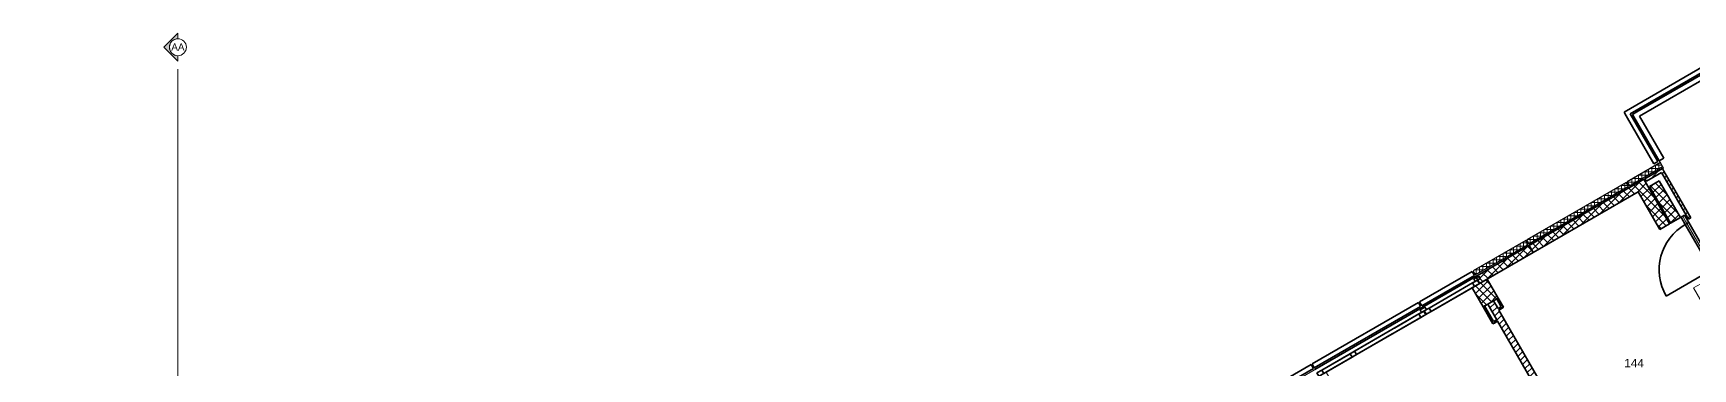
# Model space of a CAD drawing. Header units: centimetres. Extents: x -63 to 12757, y -227 to 7527.
# Drawn here: x 4524 to 7471, y 4853 to 5448 of the extents above; entities that cross this region are included whole.
import ezdxf

# ---------------------------------------------------------------- set-up
doc = ezdxf.new("R2010")
doc.units = ezdxf.units.CM
for name, color, linetype, lineweight in [('A----___H_HATCH', 252, 'Continuous', 9), ('A----___J_MARKEN', 252, 'Continuous', 15), ('A----___M_0', 7, 'Continuous', 9), ('A_E--___E_WAENDE', 7, 'Continuous', 35), ('A_E0-___E_DECKEN', 7, 'Continuous', 9), ('A_E2-___E_STUETZEN', 7, 'Continuous', 35), ('A_M1-___E_TRENNWAENDE', 7, 'Continuous', 25), ('A_Z20___E_RAUM', 255, 'Continuous', 9), ('A_Z21___T_RAUMTEXT', 7, 'Continuous', 15)]:
    doc.layers.add(name, color=color, linetype=linetype, lineweight=lineweight)
doc.styles.add('Arial_3', font='arial.ttf', dxfattribs={"height": 15})
doc.styles.add('Arial_4', font='arial.ttf', dxfattribs={"height": 12.5})
pattern_1 = [(45, (0, 0), (-7.071068, 7.071068), []), (135, (0, 0), (-7.071068, -7.071068), [])]
pattern_2 = [(45, (0, 0), (-5.656854, 5.656854), [])]

# ---------------------------------------------------------------- blocks, each defined once
blk = doc.blocks.new('_Beton Eckig Typ - 39 x 31-V11-033O')
at = {"layer": 'A_E2-___E_STUETZEN'}
h = blk.add_hatch(dxfattribs=at)
h.set_pattern_fill('FP_14', color=256, style=0, pattern_type=2)
h.set_pattern_definition([(15, (-8641.015, -766.271), (-2.58819, 9.659258), []), (105, (-8641.015, -766.271), (-9.659258, -2.58819), [])])
h.paths.add_polyline_path([(-12.5, -17.5), (18.5, -17.5), (18.5, 21.5), (-12.5, 21.5), (-12.5, -3.7)], flags=0)
for p, q in [((18.5, 21.5), (-12.5, 21.5)), ((-12.5, 21.5), (-12.5, -17.5)), ((18.5, -17.5), (18.5, 21.5)), ((-12.5, -17.5), (18.5, -17.5))]:
    blk.add_line(p, q, dxfattribs=at)
blk = doc.blocks.new('System Elemente - Verglasung-1333656-033O')
at = {"layer": 'A_E--___E_WAENDE'}
for p, q in [((0.3, 1.5), (-0.2, 1.5)), ((-0.2, 1.5), (-0.2, -1.5)), ((0.3, -1.5), (0.3, 1.5)), ((-0.2, -1.5), (0.3, -1.5))]:
    blk.add_line(p, q, dxfattribs=at)
blk = doc.blocks.new('_Flügel 1-flg - Unterlicht - Rahmen 10cm-1334902-033O')
at = {"layer": 'A_E--___E_WAENDE'}
for p, q in [((-44.5, 3.5), (-54.5, 3.5)), ((-54.5, 3.5), (-54.5, -3.5)), ((-44.5, -3.5), (-44.5, 3.5)), ((-44.5, 3.5), (44.5, 3.5)), ((-44.5, 3.5), (44.5, 3.5)), ((-44.5, 3.5), (-44.5, -3.5)), ((-44.5, 3.5), (-44.5, -3.5)), ((54.5, 3.5), (44.5, 3.5)), ((44.5, 3.5), (44.5, -3.5)), ((44.5, 3.5), (44.5, -3.5)), ((44.5, 3.5), (44.5, -3.5)), ((54.5, -3.5), (54.5, 3.5)), ((-54.5, -3.5), (-44.5, -3.5)), ((44.5, -3.5), (-44.5, -3.5)), ((44.5, -3.5), (-44.5, -3.5)), ((44.5, -3.5), (54.5, -3.5))]:
    blk.add_line(p, q, dxfattribs=at)
blk = doc.blocks.new('_Flügel 2-flg - Unterlicht - Rahmen 10cm-1334915-033O')
at = {"layer": 'A_E--___E_WAENDE'}
for p, q in [((-99.5, 3.5), (-109.5, 3.5)), ((-109.5, 3.5), (-109.5, -3.5)), ((-99.5, -3.5), (-99.5, 3.5)), ((-99.5, 3.5), (-99.5, -3.5)), ((-99.5, -3.5), (-99.5, 3.5)), ((-99.5, 3.5), (32.5, 3.5)), ((-99.5, 3.5), (-49.5, 3.5)), ((-40.5, 3.5), (99.5, 3.5)), ((41.5, 3.5), (32.5, 3.5)), ((32.5, 3.5), (32.5, -3.5)), ((32.5, 3.5), (32.5, -3.5)), ((41.5, -3.5), (41.5, 3.5)), ((41.5, 3.5), (41.5, -3.5)), ((41.5, 3.5), (99.5, 3.5)), ((109.5, 3.5), (99.5, 3.5)), ((99.5, 3.5), (99.5, -3.5)), ((99.5, 3.5), (99.5, -3.5)), ((99.5, 3.5), (99.5, -3.5)), ((109.5, -3.5), (109.5, 3.5)), ((-109.5, -3.5), (-99.5, -3.5)), ((32.5, -3.5), (-99.5, -3.5)), ((-49.5, -3.5), (-99.5, -3.5)), ((99.5, -3.5), (-40.5, -3.5)), ((32.5, -3.5), (41.5, -3.5)), ((99.5, -3.5), (41.5, -3.5)), ((99.5, -3.5), (109.5, -3.5))]:
    blk.add_line(p, q, dxfattribs=at)
blk = doc.blocks.new('Rechteckiger Pfosten - Deckpfosten 5 x 10-1384669-033O')
at = {"layer": 'A_E--___E_WAENDE'}
for p, q in [((-5, -8.5), (-5, -3.5)), ((-5, -3.5), (5, -3.5)), ((5, -8.5), (-5, -8.5)), ((5, -3.5), (5, -8.5))]:
    blk.add_line(p, q, dxfattribs=at)
blk = doc.blocks.new('_Tür 1-flg - Rahmen - Unterlicht - _Tür 1-flg - Rahmen 15_30_55 - U 83cm-1412930-033O')
at = {"layer": 'A_E--___E_WAENDE'}
for p, q in [((-46.5, 3.5), (-46.5, 96.5)), ((-46.5, 3.5), (-61.5, 3.5)), ((-61.5, 3.5), (-61.5, -3.5)), ((-46.5, -3.5), (-46.5, 3.5)), ((-46.5, -3.5), (-46.5, 3.5)), ((-46.5, 3.5), (-46.5, -3.5)), ((-46.5, 3.5), (46.5, 3.5)), ((-46.5, 3.5), (46.5, 3.5)), ((61.5, 3.5), (46.5, 3.5)), ((46.5, 3.5), (46.5, -3.5)), ((46.5, -3.5), (46.5, 3.5)), ((46.5, -3.5), (46.5, 3.5)), ((61.5, -3.5), (61.5, 3.5)), ((-61.5, -3.5), (-46.5, -3.5)), ((46.5, -3.5), (-46.5, -3.5)), ((46.5, -3.5), (-46.5, -3.5)), ((46.5, -3.5), (61.5, -3.5))]:
    blk.add_line(p, q, dxfattribs=at)
blk.add_arc((-46.5, 3.5), 93, 0, 90, dxfattribs=at)
blk = doc.blocks.new('Schnitt - Name-2324-033O')
at = {"layer": 'A----___J_MARKEN'}
h = blk.add_hatch(color=256, dxfattribs=at)
edge = h.paths.add_edge_path(flags=0)
edge.add_line((-1.27, 0), (-0.772, 0.498))
edge.add_line((-0.772, 0.498), (-0.275, 0))
edge.add_line((-0.275, 0), (-0.473, 0))
edge.add_arc((-0.773, 0), 0.3, 0, 180)
edge.add_line((-1.073, 0), (-1.27, 0))
for p, q in [((-0.772, 0.498), (-1.27, 0)), ((-1.073, 0), (-1.27, 0)), ((-1.27, 0), (-1.073, 0)), ((-0.275, 0), (-0.772, 0.498)), ((-0.473, 0), (-0.275, 0)), ((-0.473, 0), (-0.275, 0))]:
    blk.add_line(p, q, dxfattribs=at)
for start, end in [(360, 180), (0, 180), (180, 360)]:
    blk.add_arc((-0.773, 0), 0.3, start, end, dxfattribs=at)

msp = doc.modelspace()

# ---------------------------------------------------------------- hatches: boundary and pattern name
at = {"layer": 'A----___H_HATCH'}
h = msp.add_hatch(dxfattribs=at)
h.set_pattern_fill('FP_1', color=256, style=0, pattern_type=2)
h.set_pattern_definition([(90, (0, 0), (-6, 4e-16), []), (180, (0, 0), (-7e-16, -6), [])])
h.paths.add_polyline_path([(4528.4, 3543.7), (4701.1, 3643.4), (4697.1, 3650.4), (4524.4, 3550.6)], flags=0)
h.paths.add_polyline_path([(4702.9, 3644.4), (4797.3, 3698.9), (4793.3, 3705.9), (4698.9, 3651.4)], flags=0)
h.paths.add_polyline_path([(7084.4, 5019.4), (7178, 5073.4), (7174, 5080.4), (7080.4, 5026.4)], flags=0)
h.paths.add_polyline_path([(7179.7, 5074.4), (7356.4, 5176.4), (7352.4, 5183.4), (7175.7, 5081.4)], flags=0)
h.paths.add_polyline_path([(7358.1, 5177.4), (7417, 5211.4), (7413, 5218.4), (7354.1, 5184.4)], flags=0)
h = msp.add_hatch(dxfattribs=at)
h.set_pattern_fill('FP_2', color=256, style=0, pattern_type=2)
h.set_pattern_definition(pattern_1)
h.paths.add_polyline_path([(7412, 5100), (7429.4, 5110), (7383.8, 5188.9), (7366.5, 5178.9), (7373.5, 5166.7)], flags=0)
h = msp.add_hatch(dxfattribs=at)
h.set_pattern_fill('FP_18', color=256, style=0, pattern_type=2)
h.set_pattern_definition(pattern_2)
h.paths.add_polyline_path([(7388.1, 5185.5), (7419.2, 5203.5), (7416.7, 5207.9), (7385.6, 5189.9)], flags=0)
h = msp.add_hatch(dxfattribs=at)
h.set_pattern_fill('FP_2', color=256, style=0, pattern_type=2)
h.set_pattern_definition(pattern_1)
h.paths.add_polyline_path([(7431.1, 5111), (7448.4, 5121), (7410.9, 5186), (7393.6, 5176)], flags=0)
h = msp.add_hatch(dxfattribs=at)
h.set_pattern_fill('FP_18', color=256, style=0, pattern_type=2)
h.set_pattern_definition(pattern_2)
h.paths.add_polyline_path([(7462.9, 5117.9), (7467.2, 5120.4), (7419.2, 5203.5), (7414.9, 5201)], flags=0)
h = msp.add_hatch(dxfattribs=at)
h.set_pattern_fill('FP_2', color=256, style=0, pattern_type=2)
h.set_pattern_definition(pattern_1)
h.paths.add_polyline_path([(7187.3, 5059.2), (7373.5, 5166.7), (7366.5, 5178.9), (7180.3, 5071.4)], flags=0)
h = msp.add_hatch(dxfattribs=at)
h.set_pattern_fill('FP_2', color=256, style=0, pattern_type=2)
h.set_pattern_definition(pattern_1)
h.paths.add_polyline_path([(7092.1, 5004.2), (7187.3, 5059.2), (7180.3, 5071.4), (7085.1, 5016.4), (7087.6, 5012)], flags=0)
h = msp.add_hatch(dxfattribs=at)
h.set_pattern_fill('FP_18', color=256, style=0, pattern_type=2)
h.set_pattern_definition(pattern_2)
h.paths.add_polyline_path([(7115.6, 4932.4), (7118.2, 4933.9), (7100.7, 4964.2), (7098.1, 4962.7)], flags=0)
h = msp.add_hatch(dxfattribs=at)
h.set_pattern_fill('FP_18', color=256, style=0, pattern_type=2)
h.set_pattern_definition(pattern_2)
h.paths.add_polyline_path([(7339.4, 4563.8), (7349.8, 4569.8), (7116.7, 4973.5), (7106.4, 4967.5), (7333.8, 4573.5)], flags=0)
h = msp.add_hatch(dxfattribs=at)
h.set_pattern_fill('FP_18', color=256, style=0, pattern_type=2)
h.set_pattern_definition(pattern_2)
h.paths.add_polyline_path([(7131.9, 4960.3), (7134.5, 4961.8), (7125, 4978.2), (7122.4, 4976.7), (7130.4, 4962.9)], flags=0)
h = msp.add_hatch(dxfattribs=at)
h.set_pattern_fill('FP_18', color=256, style=0, pattern_type=2)
h.set_pattern_definition(pattern_2)
h.paths.add_polyline_path([(7118.2, 4933.9), (7123.9, 4937.1), (7122.4, 4939.7), (7116.7, 4936.5)], flags=0)

# ---------------------------------------------------------------- linework, layer by layer
at = {"layer": 'A----___J_MARKEN'}
msp.add_line((4781.3, 307.9), (4781.3, 5384.5), dxfattribs=at)
at = {"layer": 'A----___M_0'}
msp.add_line((7373.5, 5166.7), (5962.3, 4352), dxfattribs=at)
at = {"layer": 'A_E--___E_WAENDE'}
for p, q in [((7348.4, 5308.2), (7563.2, 5432.1)), ((7567.2, 5425.2), (7359.4, 5305.2)), ((7371.3, 5308.6), (7568.7, 5422.6)), ((7573.2, 5414.8), (7375.8, 5300.8)), ((7352.4, 5301.2), (7348.4, 5308.2)), ((7359.4, 5305.2), (7408.4, 5220.4)), ((7371.3, 5308.6), (7363.5, 5304.1)), ((7411, 5221.9), (7363.5, 5304.1)), ((7401.4, 5216.4), (7352.4, 5301.2)), ((7375.8, 5300.8), (7418.8, 5226.4)), ((7408.4, 5220.4), (7401.4, 5216.4)), ((7411, 5221.9), (7418.8, 5226.4)), ((7383.8, 5188.9), (7366.5, 5178.9)), ((7429.4, 5110), (7383.8, 5188.9)), ((7416.7, 5207.9), (7385.6, 5189.9)), ((7385.6, 5189.9), (7388.1, 5185.5)), ((7388.1, 5185.5), (7414.9, 5201)), ((7410.9, 5186), (7393.6, 5176)), ((7448.4, 5121), (7410.9, 5186)), ((7414.9, 5201), (7462.9, 5117.9)), ((7419.2, 5203.5), (7416.7, 5207.9)), ((7467.2, 5120.4), (7419.2, 5203.5)), ((7366.5, 5178.9), (7180.3, 5071.4)), ((7187.3, 5059.2), (7373.5, 5166.7)), ((7373.5, 5166.7), (7412, 5100)), ((7393.6, 5176), (7431.1, 5111)), ((7412, 5100), (7429.4, 5110)), ((7431.1, 5111), (7448.4, 5121)), ((7462.9, 5117.9), (7467.2, 5120.4)), ((7180.3, 5071.4), (7085.1, 5016.4)), ((7180.3, 5071.4), (7187.3, 5059.2)), ((7187.3, 5059.2), (7180.3, 5071.4)), ((7092.1, 5004.2), (7187.3, 5059.2)), ((6985.2, 4971.4), (7078.7, 5025.4)), ((7082.7, 5018.4), (6989.2, 4964.4)), ((6989.8, 4961.4), (7085.1, 5016.4)), ((7082.7, 5018.4), (7078.7, 5025.4)), ((7085.1, 5016.4), (7086.1, 5014.6)), ((7085.1, 5016.4), (7092.1, 5004.2)), ((7088.6, 5010.3), (7092.1, 5004.2)), ((7092.1, 5004.2), (6996.8, 4949.2)), ((6794.6, 4861.4), (6983.4, 4970.4)), ((6987.4, 4963.4), (6798.6, 4854.4)), ((6799.3, 4851.4), (6989.8, 4961.4)), ((6987.4, 4963.4), (6983.4, 4970.4)), ((6985.2, 4971.4), (6989.2, 4964.4)), ((6989.8, 4961.4), (6990.8, 4959.6)), ((6989.8, 4961.4), (6990.8, 4959.6)), ((6993.3, 4955.3), (6996.8, 4949.2)), ((6993.3, 4955.3), (6996.8, 4949.2)), ((7100.7, 4964.2), (7098.1, 4962.7)), ((7098.1, 4962.7), (7115.6, 4932.4)), ((7116.7, 4936.5), (7100.7, 4964.2)), ((7116.7, 4973.5), (7106.4, 4967.5)), ((7106.4, 4967.5), (7122.4, 4939.7)), ((7124.8, 4959.6), (7116.7, 4973.5)), ((7125, 4978.2), (7122.4, 4976.7)), ((7122.4, 4976.7), (7130.4, 4962.9)), ((7130.4, 4962.9), (7124.8, 4959.6)), ((7134.5, 4961.8), (7125, 4978.2)), ((7126.3, 4957), (7131.9, 4960.3)), ((7349.8, 4569.8), (7126.3, 4957)), ((7131.9, 4960.3), (7134.5, 4961.8)), ((6996.8, 4949.2), (6806.3, 4839.2)), ((7115.6, 4932.4), (7118.2, 4933.9)), ((7122.4, 4939.7), (7116.7, 4936.5)), ((7118.2, 4933.9), (7123.9, 4937.1)), ((7123.9, 4937.1), (7339.4, 4563.8)), ((6794.6, 4861.4), (6798.6, 4854.4)), ((6604.1, 4751.4), (6792.9, 4860.4)), ((6796.9, 4853.4), (6608.1, 4744.4)), ((6796.9, 4853.4), (6792.9, 4860.4))]:
    msp.add_line(p, q, dxfattribs=at)
at = {"layer": 'A_E0-___E_DECKEN'}
for p, q in [((7572.2, 5424.6), (7363.5, 5304.1)), ((7363.5, 5304.1), (7418.5, 5208.9)), ((7418.5, 5208.9), (4528.1, 3540.1))]:
    msp.add_line(p, q, dxfattribs=at)
at = {"layer": 'A_M1-___E_TRENNWAENDE'}
for p, q in [((7413, 5218.4), (7354.1, 5184.4)), ((7417, 5211.4), (7413, 5218.4)), ((7358.1, 5177.4), (7417, 5211.4)), ((7352.4, 5183.4), (7175.7, 5081.4)), ((7179.7, 5074.4), (7356.4, 5176.4)), ((7356.4, 5176.4), (7352.4, 5183.4)), ((7354.1, 5184.4), (7358.1, 5177.4)), ((7174, 5080.4), (7080.4, 5026.4)), ((7084.4, 5019.4), (7178, 5073.4)), ((7178, 5073.4), (7174, 5080.4)), ((7175.7, 5081.4), (7179.7, 5074.4)), ((7080.4, 5026.4), (7084.4, 5019.4))]:
    msp.add_line(p, q, dxfattribs=at)
at = {"layer": 'A_Z20___E_RAUM', "flags": 128}
for points in [[(7105.5, 5012), (7125, 4978.2), (7116.7, 4973.5), (7116.8, 4973.4), (7125, 4978.2), (7133.7, 4963.1), (7125.5, 4958.3), (7133.5, 4944.4), (7349.8, 4569.8), (7425.5, 4613.6), (7429.5, 4606.7), (7556.4, 4679.9), (7554.2, 4683.7), (7529.9, 4725.8), (7603.5, 4768.3), (7472, 4996.1), (7491.1, 5007.1), (7491.1, 5007.1), (7512.7, 5019.6), (7457.7, 5114.9), (7452.7, 5123.5), (7412, 5100), (7373.5, 5166.7)], [(6819.7, 4847), (6839.2, 4813.2), (6831, 4808.4), (7064, 4404.9), (7140.2, 4448.9), (7144.2, 4441.9), (7267.2, 4512.9), (7263.2, 4519.8), (7339.4, 4563.8), (7123.1, 4938.4), (7114.9, 4933.7), (7098.1, 4962.7), (7106.4, 4967.4), (7106.4, 4967.5), (7098.1, 4962.7), (7078.6, 4996.5)]]:
    msp.add_lwpolyline(points, close=True, dxfattribs=at)

# ---------------------------------------------------------------- block references
at = {"layer": 'A----___J_MARKEN', "extrusion": (0, 0, -1), "xscale": 49.99999999999998, "yscale": 49.99999999999998, "zscale": 49.99999999999998, "rotation": 270.0000000000002}
msp.add_blockref('Schnitt - Name-2324-033O', (-4781.3, 5384.5), dxfattribs=at)
at = {"layer": 'A_E--___E_WAENDE'}
for name, p, rotation in [('_Tür 1-flg - Rahmen - Unterlicht - _Tür 1-flg - Rahmen 15_30_55 - U 83cm-1412930-033O', (7483.5, 5070.3), 119.9998950315016), ('_Flügel 1-flg - Unterlicht - Rahmen 10cm-1334902-033O', (7042.7, 4979.8), 30.00000000000158), ('System Elemente - Verglasung-1333656-033O', (7090.1, 5007.1), 30.00000000000158), ('_Flügel 2-flg - Unterlicht - Rahmen 10cm-1334915-033O', (6899.8, 4897.3), 210.0000000000016), ('System Elemente - Verglasung-1333656-033O', (6994.8, 4952.1), 30.00000000000158), ('System Elemente - Verglasung-1333656-033O', (6995.3, 4952.4), 30.00000000000158)]:
    msp.add_blockref(name, p, dxfattribs=dict(at, rotation=rotation))
at = {"layer": 'A_E--___E_WAENDE', "extrusion": (0, 0, -1), "rotation": 149.9999999999984}
for p in [(-7090.3, 5007.3), (-6995, 4952.3)]:
    msp.add_blockref('Rechteckiger Pfosten - Deckpfosten 5 x 10-1384669-033O', p, dxfattribs=at)
at = {"layer": 'A_E2-___E_STUETZEN', "rotation": 30.00000000000194}
msp.add_blockref('_Beton Eckig Typ - 39 x 31-V11-033O', (7100.2, 4984.1), dxfattribs=at)

# ---------------------------------------------------------------- texts
at = {"layer": 'A----___J_MARKEN', "insert": (4769.6, 5429.8), "char_height": 12.5, "width": 28.059, "attachment_point": 1, "style": 'Arial_4'}
msp.add_mtext('AA', dxfattribs=at)
at = {"layer": 'A_Z21___T_RAUMTEXT', "insert": (7348.8, 4870.3), "char_height": 15, "width": 43.291, "attachment_point": 1, "style": 'Arial_3'}
msp.add_mtext('144', dxfattribs=at)

doc.saveas('drawing.dxf')
